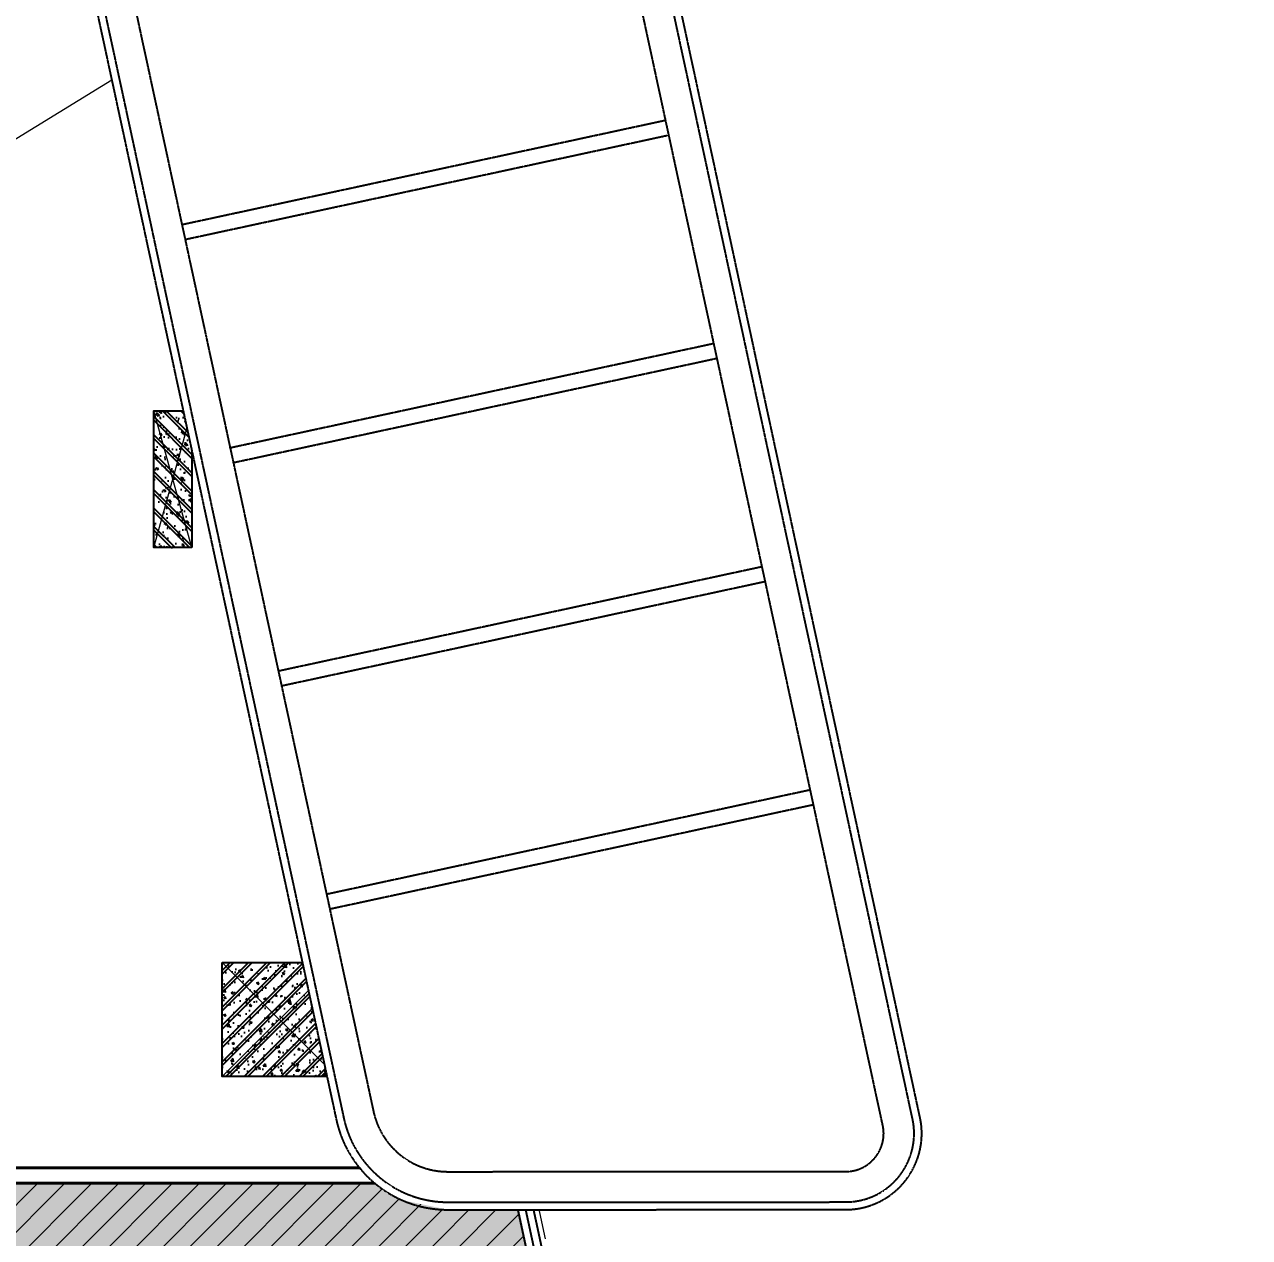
# Model space of a CAD drawing. Header units: millimetres. Extents: x -11451263 to 11578383104, y -507 to 1450429.
# Drawn here: x 11483486 to 11499575, y 1030145 to 1046084 of the extents above; entities that cross this region are included whole.
import ezdxf

# ---------------------------------------------------------------- set-up
doc = ezdxf.new("R2010")
doc.units = ezdxf.units.MM
doc.header["$MEASUREMENT"] = 0
for name, pattern in [('DASH', [0.35, 0.25, -0.1]), ('DASH2-1', [3, 2, -1]), ('HIDDEN', [0.375, 0.25, -0.125])]:
    doc.linetypes.add(name, pattern=pattern)
doc.layers.get('0').update_dxf_attribs({"linetype": 'CONTINUOUS', "lineweight": 13})
doc.layers.get('Defpoints').update_dxf_attribs({"color": 5, "linetype": 'CONTINUOUS', "lineweight": 13})
for name, color, linetype in [('A-GLAZ', 135, 'CONTINUOUS'), ('canopy', 2, 'DASH'), ('xref.asix of  podium$0$xref.asix of  podium$0$AUDIT_I_220805193045-5', 6, 'CONTINUOUS'), ('xref.asix of  podium$0$xref.asix of  podium$0$KC2-DIM', 251, 'CONTINUOUS'), ('xref.asix of  podium$0$xref.asix of  podium$0$KT-Net cot vach', 6, 'CONTINUOUS')]:
    doc.layers.add(name, color=color, linetype=linetype)
for name, color, linetype, lineweight in [('DO DIEN TICH THONG THUY', 141, 'CONTINUOUS', 13), ('KT-Kich thuoc', 159, 'CONTINUOUS', 18), ('KT-Net cat', 1, 'CONTINUOUS', 40), ('KT-Net khuat', 8, 'HIDDEN', 18), ('KT-Net thay', 7, 'CONTINUOUS', 25), ('KT-Net to mau', 159, 'CONTINUOUS', 18)]:
    doc.layers.add(name, color=color, linetype=linetype, lineweight=lineweight)

# ---------------------------------------------------------------- blocks, each defined once
blk = doc.blocks.new('*U52')
h = blk.add_hatch()
h.set_pattern_fill('VATLIEU04', color=250, scale=40, style=0, pattern_type=2)
h.set_pattern_definition([(49.99999999999999, (-449.9999999999825, 1849.999999999997), (286.9040730403014, -25.10085399303804), [30, -330]), (355, (-449.9999999999825, 1849.999999999997), (-55.50053344520001, 300.8768534800047), [24, -264]), (100.4514, (-426.0913279999825, 1847.908263999997), (231.4037526856086, 275.7758168243814), [25.496076, -280.4568448]), (46.18420000000001, (-449.9999999999825, 1929.999999999997), (426.8964194502578, -66.20760573160723), [45, -495]), (96.6356, (-414.4253019999824, 1924.482677199996), (373.8650822194813, 389.6471483601767), [38.2441152, -420.6852]), (351.1842, (-449.9999999999825, 1929.999999999997), (373.8647780534509, 389.6474403701299), [36, -396]), (21, (-409.9999999999825, 1909.999999999997), (238.7628208473847, -161.0475562661355), [30, -330]), (326.0000000000001, (-409.9999999999825, 1909.999999999997), (97.32613276863269, 290.0600180187412), [24, -264]), (71.4514, (-390.1031067999825, 1896.579357599996), (336.089051432596, 129.012198683981), [25.496076, -280.4568448]), (37.50000000000001, (-449.9999999999825, 1849.999999999997), (4.863942126916267, 133.1575415325246), [0, -260.8, 0, -268, 0, -265]), (7.499999999999999, (-449.9999999999825, 1849.999999999997), (105.2278149768594, 157.7646847529441), [0, -152.8, 0, -254.8, 0, -101]), (327.5, (-539.1999999999825, 1849.999999999997), (213.5289744689636, -9.021948693751902), [0, -100, 0, -312, 0, -414]), (317.5, (-579.1999999999825, 1849.999999999997), (233.2744677369545, 40.04199293292709), [0, -130, 0, -207.2, 0, -294]), (45, (-449.9999999999825, 1849.999999999997), (-120.2081528017131, 120.2081528017131), []), (45, (-449.9999999999825, 1898.999999999997), (-120.2081528017131, 120.2081528017131), [])])
h.paths.add_polyline_path([(-475, -474.9999999999998), (25, -475.0000000000047), (25.00000000001745, 1324.999999999997), (-474.9999999999825, 1325.000000000002)])
at = {"color": 6, "ltscale": 0.25}
blk.add_lwpolyline([(-475, -474.9999999999998), (25, -475.0000000000047), (25.00000000001745, 1324.999999999997), (-474.9999999999825, 1325.000000000002)], close=True, dxfattribs=at)
at = {"layer": 'Defpoints', "linetype": 'ByBlock', "ltscale": 30}
for p, q in [((25, -475.0000000000047), (-474.9999999999825, 1325.000000000002)), ((-475, -474.9999999999998), (25.00000000001745, 1324.999999999997))]:
    blk.add_line(p, q, dxfattribs=at)
blk = doc.blocks.new('*U137')
h = blk.add_hatch()
h.set_pattern_fill('VATLIEU04', color=250, scale=40, style=0, pattern_type=2)
h.set_pattern_definition([(49.99999999999999, (550, -550), (286.9040730403014, -25.10085399303804), [30, -330]), (355, (550, -550), (-55.50053344520001, 300.8768534800047), [24, -264]), (100.4514, (573.908672, -552.091736), (231.4037526856086, 275.7758168243814), [25.496076, -280.4568448]), (46.18420000000001, (550, -470), (426.8964194502578, -66.20760573160723), [45, -495]), (96.6356, (585.574698, -475.5173228), (373.8650822194813, 389.6471483601767), [38.2441152, -420.6852]), (351.1842, (550, -470), (373.8647780534509, 389.6474403701299), [36, -396]), (21, (590, -490), (238.7628208473847, -161.0475562661355), [30, -330]), (326.0000000000001, (590, -490), (97.32613276863269, 290.0600180187412), [24, -264]), (71.4514, (609.8968932, -503.4206424), (336.089051432596, 129.012198683981), [25.496076, -280.4568448]), (37.50000000000001, (550, -550), (4.863942126916267, 133.1575415325246), [0, -260.8, 0, -268, 0, -265]), (7.499999999999999, (550, -550), (105.2278149768594, 157.7646847529441), [0, -152.8, 0, -254.8, 0, -101]), (327.5, (460.8, -550), (213.5289744689636, -9.021948693751902), [0, -100, 0, -312, 0, -414]), (317.5, (420.8, -550), (233.2744677369545, 40.04199293292709), [0, -130, 0, -207.2, 0, -294]), (45, (550, -550), (-120.2081528017131, 120.2081528017131), []), (45, (550, -501), (-120.2081528017131, 120.2081528017131), [])])
h.paths.add_polyline_path([(-475, 475), (1025, 475), (1025, -1025), (-475, -1025)])
at = {"color": 6, "ltscale": 0.25}
blk.add_lwpolyline([(-475, 475), (1025, 475), (1025, -1025), (-475, -1025)], close=True, dxfattribs=at)
at = {"layer": 'Defpoints', "linetype": 'ByBlock', "ltscale": 30}
for p, q in [((1025, 475), (-475, -1025)), ((-475, 475), (1025, -1025))]:
    blk.add_line(p, q, dxfattribs=at)
blk = doc.blocks.new('xref.asix of  podium$0$xref.asix of  podium$0$MBCot-PN-flat-22')
at = {"layer": 'xref.asix of  podium$0$xref.asix of  podium$0$AUDIT_I_220805193045-5', "linetype": 'ByBlock', "xscale": -1}
blk.add_blockref('*U52', (100011.804644322, -17751.61661195499), dxfattribs=at)
at = {"layer": 'xref.asix of  podium$0$xref.asix of  podium$0$KT-Net cot vach'}
blk.add_blockref('*U137', (101361.804644322, -24151.61661202367), dxfattribs=at)
blk = doc.blocks.new('WWW')
at = {"layer": 'Defpoints', "linetype": 'DASH2-1', "lineweight": 13, "ltscale": 1000, "flags": 128}
blk.add_lwpolyline([(11429816.83619249, 1022160.11654377), (11450185.49670112, 1019986.391927242), (11488615.66733754, 1021167.255579472), (11491469.21243858, 1024811.360972404), (11462655.78743005, 1159053.890039921), (11457975.31629252, 1176930.890178204), (11455625.97722399, 1177744.852323532), (11446686.1578691, 1170981.351434231), (11423166.61122441, 1153069.948107719), (11399484.09766066, 1135982.713739872, 0.6848770391193201), (11429816.83619249, 1022160.116543293)], format="xyb", dxfattribs=at)
blk = doc.blocks.new('jghjghjgh')
at = {"layer": 'KT-Net khuat', "linetype": 'ByBlock', "ltscale": 30}
for p, q in [((11489614.5825268, 1053792.178151131), (11494191.42261922, 1032559.335227489)), ((11488053.61368048, 1032559.335227489), (11483749.29731524, 1052527.888079166)), ((11494191.42261922, 1032559.335227489), (11488053.61368048, 1032559.335227489))]:
    blk.add_line(p, q, dxfattribs=at)
at = {"layer": 'KT-Net khuat'}
blk.add_line((11486724.08292329, 1052964.523608208), (11491122.51814985, 1032559.335227489), dxfattribs=at)
at = {"layer": 'KT-Net khuat', "linetype": 'ByBlock', "ltscale": 30, "elevation": -1.448853760199254e-08}
blk.add_lwpolyline([(11489614.5825268, 1053792.178151131), (11489810.09203374, 1053834.321153641), (11494439.12720001, 1032359.335227489), (11487892.13099873, 1032359.335227489), (11483553.78780818, 1052485.74507618), (11483749.29731524, 1052527.888079166)], dxfattribs=at)
at = {"layer": 'KT-Net khuat', "linetype": 'HIDDEN', "ltscale": 1000, "elevation": -1.448853760199254e-08}
for points in [[(11485213.76664865, 1045733.93270874), (11487956.76574361, 1047245.870526791), (11491079.05186021, 1046998.222780704)], [(11485350.73140645, 1045098.526811123), (11488093.73050141, 1046610.464628696), (11491216.01661801, 1046362.816883087)], [(11485487.69616425, 1044463.120913029), (11488230.69525921, 1045975.058731079), (11491352.98137581, 1045727.410984993)], [(11485624.66092205, 1043827.715014935), (11488367.66001701, 1045339.652832985), (11491489.94613361, 1045092.005087376)], [(11485761.62567985, 1043192.309117317), (11488504.62477493, 1044704.246934891), (11491626.91089141, 1044456.599189281)], [(11485898.59043765, 1042556.903219223), (11488641.58953273, 1044068.841037273), (11491763.87564933, 1043821.193291187)], [(11486035.55519545, 1041921.497321129), (11488778.55429053, 1043433.435139179), (11491900.84040713, 1043185.78739357)], [(11486172.51995325, 1041286.091423512), (11488915.51904833, 1042798.029241085), (11492037.80516493, 1042550.381495476)], [(11486309.48471117, 1040650.685525417), (11489052.48380613, 1042162.623343468), (11492174.76992273, 1041914.975597382)], [(11486446.44946897, 1040015.2796278), (11489189.44856393, 1041527.217445374), (11492311.73468053, 1041279.569699764)], [(11486583.41422677, 1039379.873729706), (11489326.41332173, 1040891.811547279), (11492448.69943833, 1040644.16380167)], [(11486720.37898457, 1038744.467831612), (11489463.37807953, 1040256.405649662), (11492585.66419613, 1040008.757903576)], [(11486857.34374237, 1038109.061933994), (11489600.34283733, 1039620.999751568), (11492722.62895393, 1039373.352005959)], [(11486994.30850017, 1037473.6560359), (11489737.30759513, 1038985.593853474), (11492859.59371173, 1038737.946107864)], [(11487131.27325797, 1036838.250137806), (11489874.27235293, 1038350.187955856), (11492996.55846953, 1038102.54020977)], [(11487268.23801577, 1036202.844240189), (11490011.23711073, 1037714.782057762), (11493133.52322733, 1037467.134312153)], [(11487405.20277357, 1035567.438342094), (11490148.20186865, 1037079.376160145), (11493270.48798513, 1036831.728414059)], [(11487542.16753137, 1034932.032444), (11490285.16662645, 1036443.970262051), (11493407.45274305, 1036196.322516441)], [(11487679.13228917, 1034296.626546383), (11490422.13138425, 1035808.564363956), (11493544.41750085, 1035560.916618347)], [(11487816.09704697, 1033661.220648289), (11490559.09614205, 1035173.158466339), (11493681.38225865, 1034925.510720253)], [(11487953.06180489, 1033025.814750671), (11490696.06089985, 1034537.752568245), (11493818.34701645, 1034290.104822636)], [(11488396.49742997, 1032559.335227489), (11490833.02565765, 1033902.346670151), (11493955.31177425, 1033654.698924541)], [(11489686.23301101, 1032559.335227489), (11490969.99041545, 1033266.940772533), (11494092.27653205, 1033019.293026447)]]:
    blk.add_lwpolyline(points, dxfattribs=at)
blk = doc.blocks.new('jghhjkghjkgj')
at = {"true_color": 0xf28888}
h = blk.add_hatch(color=11, dxfattribs=at)
h.dxf.hatch_style = 1
edge = h.paths.add_edge_path()
edge.add_line((11466283.08677676, 1045159.335215801), (11466283.08677676, 1032759.335220281))
edge.add_line((11466283.08677676, 1032759.335220281), (11454833.10188411, 1032759.335211071))
edge.add_line((11454833.10188411, 1032759.335211071), (11454833.10188672, 1032759.335226902))
edge.add_line((11454833.10188672, 1032759.335226902), (11446133.10186902, 1032759.3352269))
edge.add_line((11446133.10186902, 1032759.3352269), (11446133.10186902, 1033609.887757531))
edge.add_line((11446133.10186902, 1033609.887757531), (11445918.34170108, 1034231.933613925))
edge.add_line((11445918.34170108, 1034231.933613925), (11441901.02721401, 1032844.963307458))
edge.add_line((11441901.02721401, 1032844.963307458), (11442357.91166952, 1031521.612310319))
edge.add_line((11442357.91166952, 1031521.612310319), (11437915.23475826, 1029987.786419866))
edge.add_line((11437915.23475826, 1029987.786419866), (11437458.35030321, 1031311.137415706))
edge.add_line((11437458.35030321, 1031311.137415706), (11434312.39998763, 1030200.561528921))
edge.add_line((11434312.39998763, 1030200.561528921), (11435976.77098569, 1025390.916321477))
edge.add_arc((11440657.9651616, 1026868.049281125), 4908.716807176173, 197.5128920587287, 269.9282477989292)
edge.add_line((11440651.81791748, 1021959.336323082), (11485787.3255549, 1021959.335528439))
edge.add_arc((11485787.3255549, 1026814.91715749), 4855.581629050896, 270, 361.0120359737786)
edge.add_arc((11484052.80172972, 1026784.276452285), 6590.376070164582, 1.012035973778448, 7.072161650935872)
edge.add_line((11490593.03739566, 1027595.679052872), (11489889.44111853, 1030859.31749462))
edge.add_line((11489889.44111853, 1030859.31749462), (11485433.10186893, 1030859.31749462))
edge.add_line((11485433.10186893, 1030859.31749462), (11482533.20086868, 1030859.324810097))
edge.add_line((11482533.20086868, 1030859.324810097), (11475333.10290397, 1030859.310179142))
edge.add_line((11475333.10290397, 1030859.310179142), (11475333.10290397, 1032759.16139457))
edge.add_line((11475333.10290397, 1032759.16139457), (11475083.10187549, 1032759.335220757))
edge.add_line((11475083.10187549, 1032759.335220757), (11475083.10187549, 1043199.335220757))
edge.add_line((11475083.10187549, 1043199.335220757), (11475083.08677676, 1044046.175538429))
edge.add_line((11475083.08677676, 1044046.175538429), (11475083.08677676, 1045159.336010444))
edge.add_line((11475083.08677676, 1045159.336010444), (11466283.08677676, 1045159.335215801))
at = {"elevation": -7.59479239525951e-05}
blk.add_lwpolyline([(11440651.81791748, 1021959.336323082), (11485787.3255549, 1021959.335528439, 0.4193965546108029), (11490642.14974679, 1026900.678583609, 0.0264484510290984), (11490593.03739566, 1027595.679052872), (11489889.44111853, 1030859.31749462), (11489889.44111853, 1030859.31749462), (11485433.10186893, 1030859.31749462), (11482533.20086868, 1030859.324810097), (11475333.10290397, 1030859.310179142)], format="xyb", dxfattribs=at)
blk = doc.blocks.new('khgklh')
at = {"ltscale": 5}
blk.add_wipeout([(58640.70173148245, -44120.54018971289), (58628.985361621904, -43762.905380036376), (58829.29100571105, -43294.97330701149), (59044.20882282715, -43090.63304140731), (59407.14895354211, -42932.0287794472), (64994.31630016677, -41748.832615671105), (65367.88185447648, -41821.22883353472), (65666.020131718, -42008.01282470962), (65830.95774710049, -42201.08167840698), (65955.72123147198, -42473.69527167109), (70622.71725374462, -64080.381176796865), (70585.09956008916, -64632.96945285596), (70342.23259128444, -65008.48993893796), (69966.68098586364, -65238.34239459295), (69558.17939178273, -65291.44168240145), (64422.45760126046, -65293.10639118629), (63818.786089503104, -65166.2708772887), (63480.52751532011, -64960.482814282535), (63184.662719676715, -64640.37484399601), (63000.03284756975, -64269.24483753388), (62915.56080107718, -63921.237847090946), (58640.70173148252, -44120.540189713356)], dxfattribs=at)
at = {"layer": 'canopy', "ltscale": 5}
for p, q in [((60928.45509530418, -52347.86687316082), (67282.06925786659, -50976.15736343467)), ((60970.66154180467, -52543.36269376508), (67324.27570436709, -51171.6531840394)), ((61561.55179280601, -55280.30418222805), (67915.16595536843, -53908.59467250237)), ((61603.75823930651, -55475.80000283278), (67957.37240186892, -54104.09049310663)), ((62194.64849030785, -58212.74149129575), (68548.26265287027, -56841.03198156983)), ((62236.85493680835, -58408.23731190024), (68590.46909937076, -57036.52780217433)), ((62827.74518780969, -61145.17880036344), (69181.3593503721, -59773.46929063729)), ((62869.95163431019, -61340.67462096771), (69223.5657968726, -59968.96511124203))]:
    blk.add_line(p, q, dxfattribs=at)
blk.add_lwpolyline([(65971.7954032477, -42537.80038343742, 0.4142134571883295), (64783.28441896848, -41771.35343680438), (59407.14895354211, -42932.02877944708, 0.4142136673074965), (58640.70173148252, -44120.54018971324), (62956.23894636892, -64109.65473828476, 0.3533120947104249), (64422.94383890182, -65293.10631237726), (69645.56230908632, -65291.41335649078, 0.4778557054015755), (70622.7172537446, -64080.38117679686), (65971.7954032477, -42537.80038343742)], format="xyb", dxfattribs=at)
for points in [[(65874.04749293998, -42558.90360666113, 0.4142134571883608), (64804.38760708831, -41869.10135469073), (59428.25214166194, -43029.7766973339, 0.4142136673073984), (58738.44964180887, -44099.43696657335), (63053.98685669526, -64088.55151514488, 0.3533120947103621), (64422.91142305918, -65193.10631763085), (69645.52989324369, -65191.41336174484, 0.4778557054011813), (70524.96934343502, -64101.48440002033)], [(65483.05585170723, -42643.31649955455, 0.414213457187642), (64888.80035956763, -42260.09302623756), (59512.66489414126, -43420.76836888026, 0.4142136673072055), (59129.44128311239, -44015.02407401288), (63444.97849799879, -64004.13862258487, 0.3533120947102904), (64422.78175968863, -64793.10633864847), (69645.40022987127, -64791.4133827606, 0.4778557054017396), (70133.97770220414, -64185.89729291375)]]:
    blk.add_lwpolyline(points, format="xyb", close=True, dxfattribs=at)

msp = doc.modelspace()

# ---------------------------------------------------------------- hatches: boundary and pattern name
at = {"layer": 'DO DIEN TICH THONG THUY'}
h = msp.add_hatch(dxfattribs=at)
h.set_pattern_fill('ANSI31', color=256, scale=2000)
h.set_pattern_definition([(45, (0, 0), (-176.7766952966369, 176.7766952966369), [])])
h.paths.add_polyline_path([(11480268.10261971, 1024974.335012293), (11481798.10261971, 1024974.335012293), (11481798.10261971, 1023444.335012293), (11480268.10261971, 1023444.335012293)], flags=16)
edge = h.paths.add_edge_path(flags=16)
edge.add_arc((11486833.10185854, 1025309.33522738), 765, 0, 360)
edge = h.paths.add_edge_path()
edge.add_line((11489892.67160586, 1030844.335273148), (11475348.10186923, 1030844.335273148))
edge.add_line((11475348.10186923, 1030844.335273148), (11475348.10186902, 1024974.335012296))
edge.add_line((11475348.10186902, 1024974.335012296), (11475998.10261971, 1024974.335012296))
edge.add_line((11475998.10261971, 1024974.335012296), (11475998.10261971, 1023444.335012296))
edge.add_line((11475998.10261971, 1023444.335012296), (11475348.10186902, 1023444.335012296))
edge.add_line((11475348.10186902, 1023444.335012296), (11475348.10186902, 1021959.336323082))
edge.add_line((11475348.10186902, 1021959.336323082), (11485787.32657747, 1021959.336323082))
edge.add_arc((11485700.03677858, 1026900.679378252), 4942.113990780118, 271.0120359737464, 368.0841976248149)
edge.add_line((11490593.03841823, 1027595.679847516), (11489892.67160586, 1030844.335273148))

# ---------------------------------------------------------------- linework, layer by layer
at = {"layer": 'A-GLAZ'}
for points in [[(11489846.32031227, 1031059.336010941), (11490593.03841823, 1027595.679847516, -0.4508459645649955), (11485787.32657747, 1021959.336323082), (11440651.81791748, 1021959.336323082, -0.3269245432215398), (11435976.77098569, 1025390.916321477), (11431468.65610213, 1038418.320169336, 0.4276918106004188), (11415697.60093426, 1044791.594143705), (11415409.6888013, 1044692.26196698)], [(11489948.6211238, 1031059.320596562), (11490691.53976418, 1027613.288275749, -0.4511126140275254), (11485788.20534503, 1021859.336323082), (11440651.75561756, 1021859.336323082, -0.3268516886257801), (11435881.82200773, 1025359.50673009), (11431374.89688185, 1038383.472454897, 0.4277510049414529), (11415734.57754292, 1044698.567133444), (11415442.3619276, 1044597.750218072)], [(11490047.26015369, 1031076.290377068), (11490790.03372707, 1027630.930950333, -0.4513714951595503), (11485789.07544007, 1021759.336323082), (11440651.69393651, 1021759.336323082, -0.3267809868965265), (11435786.87747394, 1025328.084296106), (11431281.14085342, 1038348.615516748, 0.427810969143063), (11415771.57293542, 1044605.546603768), (11415474.88462918, 1044502.980154485)]]:
    msp.add_lwpolyline(points, format="xyb", dxfattribs=at)
at = {"layer": 'Defpoints', "elevation": -1.819999765927371e-06}
msp.add_lwpolyline([(11478783.09093577, 1041763.891760415), (11510454.11584165, 1061229.556851548), (11523047.89522281, 1061359.306875335)], dxfattribs=at)
at = {"layer": 'DO DIEN TICH THONG THUY'}
msp.add_lwpolyline([(11489892.67160586, 1030844.335273148), (11475348.10186923, 1030844.335273148), (11475348.10186902, 1024974.335012296), (11475998.10261971, 1024974.335012296), (11475998.10261971, 1023444.335012296), (11475348.10186902, 1023444.335012296), (11475348.10186902, 1021959.336323082), (11485787.32657747, 1021959.336323082, 0.450845964565103), (11490593.03841823, 1027595.679847516)], format="xyb", close=True, dxfattribs=at)
at = {"layer": 'KT-Net cat'}
msp.add_lwpolyline([(11475333.08678724, 1030859.320596562), (11490047.26015369, 1030859.320596562), (11490047.26015369, 1031059.320596562), (11475333.08678724, 1031059.320596562)], dxfattribs=at)
at = {"layer": 'KT-Net khuat', "linetype": 'HIDDEN', "ltscale": 3000}
msp.add_line((11490047.27523547, 1031259.335227516), (11494471.64379069, 1031259.335227516), dxfattribs=at)

# ---------------------------------------------------------------- block references
at = {"layer": 'KT-Kich thuoc'}
msp.add_blockref('WWW', (0, 0), dxfattribs=at)
at = {"layer": 'KT-Net khuat'}
msp.add_blockref('jghjghjgh', (-1.7508864402771e-07, -1.098960638046265e-07), dxfattribs=at)
at = {"layer": 'KT-Net to mau'}
msp.add_blockref('jghhjkghjkgj', (-0.0001486800611019135, 0.003101942013017833, 4.458499265995849e-05), dxfattribs=at)
at = {"layer": 'xref.asix of  podium$0$xref.asix of  podium$0$KC2-DIM'}
msp.add_blockref('xref.asix of  podium$0$xref.asix of  podium$0$MBCot-PN-flat-22', (11385196.29721421, 1057435.951839337), dxfattribs=at)

# ---------------------------------------------------------------- next in the draw order: block references
at = {"layer": 'KT-Net thay'}
msp.add_blockref('khgklh', (11424624.74619251, 1095803.118012011, 4.458557435840575e-05), dxfattribs=at)

doc.saveas('drawing.dxf')
